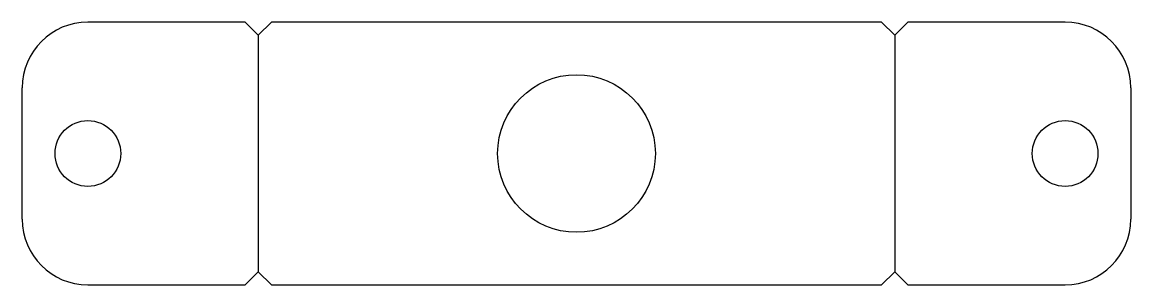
# Model space of a CAD drawing. Extents: x -18.9 to 65.4, y 0 to 20.
import ezdxf

# ---------------------------------------------------------------- set-up
doc = ezdxf.new("R2010")
doc.units = 0
doc.header["$MEASUREMENT"] = 0
doc.layers.get('0').update_dxf_attribs({"linetype": 'CONTINUOUS'})
doc.layers.add('CUT', color=7, linetype='CONTINUOUS')
doc.layers.add('FOLD', color=6, linetype='CONTINUOUS')

msp = doc.modelspace()

# ---------------------------------------------------------------- linework, layer by layer
for p, q in [((-0.963, 19), (-1.963, 20)), ((-0.963, 19), (0.037, 20)), ((47.463, 19), (46.463, 20)), ((47.463, 19), (48.463, 20)), ((-0.963, 1), (-1.963, 0)), ((-0.963, 1), (0.037, 0)), ((47.463, 1), (46.463, 0)), ((47.463, 1), (48.463, 0))]:
    msp.add_line(p, q)
at = {"layer": 'CUT'}
for p, q in [((-1.963, 20), (-13.927, 20)), ((46.463, 20), (0.037, 20)), ((60.427, 20), (48.463, 20)), ((-18.927, 5), (-18.927, 15)), ((65.427, 15), (65.427, 5)), ((-13.927, 0), (-1.963, 0)), ((0.037, 0), (46.463, 0)), ((48.463, 0), (60.427, 0))]:
    msp.add_line(p, q, dxfattribs=at)
for centre, radius in [((23.25, 10), 6), ((-13.927, 10), 2.5), ((60.427, 10), 2.5)]:
    msp.add_circle(centre, radius, dxfattribs=at)
for centre, start, end in [((-13.927, 15), 90, 180), ((60.427, 15), 0, 90), ((-13.927, 5), 180, 270), ((60.427, 5), 270, 0)]:
    msp.add_arc(centre, 5, start, end, dxfattribs=at)
at = {"layer": 'FOLD'}
for p, q in [((-0.963, 19), (-0.963, 1)), ((47.463, 19), (47.463, 1))]:
    msp.add_line(p, q, dxfattribs=at)

doc.saveas('drawing.dxf')
